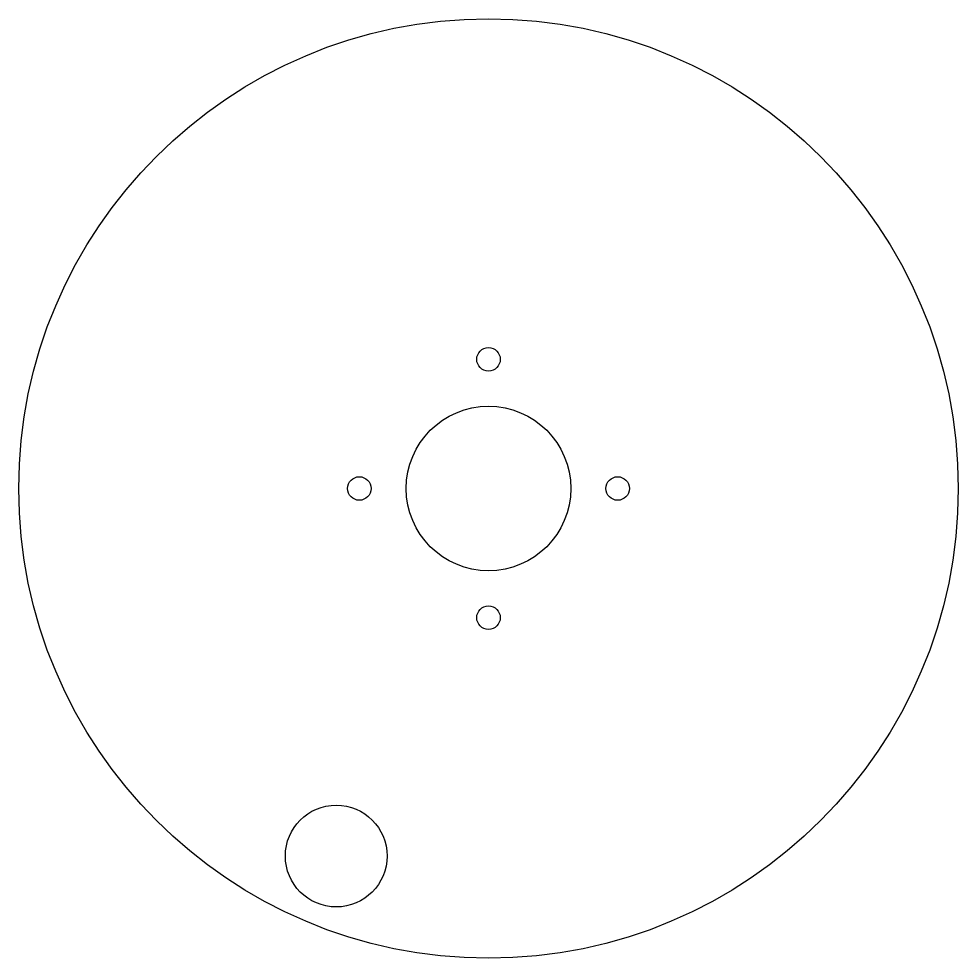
# Model space of a CAD drawing. Header units: millimetres. Extents: x -70 to 50, y -70 to 50.
import ezdxf

# ---------------------------------------------------------------- set-up
doc = ezdxf.new("R2010")
doc.units = ezdxf.units.MM
doc.layers.get('0').update_dxf_attribs({"linetype": 'CONTINUOUS'})

msp = doc.modelspace()

# ---------------------------------------------------------------- linework, layer by layer
for centre, radius in [((-10, -10), 60), ((-10, 6.5), 1.5), ((-10, -10), 10.51), ((-26.5, -10), 1.5), ((6.5, -10), 1.5), ((-10, -26.5), 1.5), ((-29.45, -56.95), 6.5)]:
    msp.add_circle(centre, radius)

doc.saveas('drawing.dxf')
